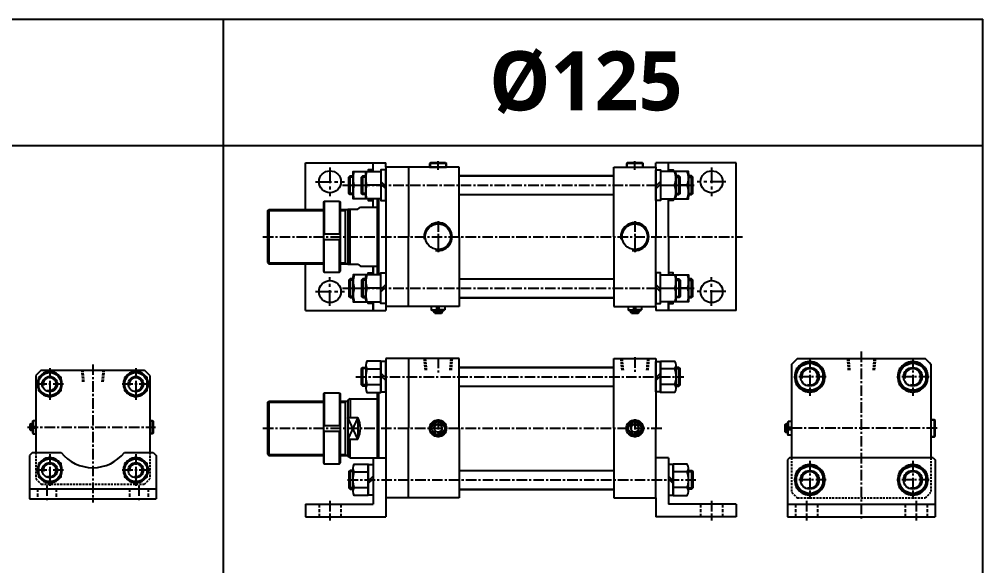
# Model space of a CAD drawing. Extents: x -819 to 29893, y -8942 to 3630.
# Drawn here: x 3336 to 4477, y 2983 to 3630 of the extents above; entities that cross this region are included whole.
import ezdxf

# ---------------------------------------------------------------- set-up
doc = ezdxf.new("R2010")
doc.units = 0
doc.header["$LTSCALE"] = 10
doc.header["$MEASUREMENT"] = 0
for name, pattern in [('CENTER', [2, 1.25, -0.25, 0.25, -0.25]), ('CENTERX2', [4, 2.5, -0.5, 0.5, -0.5]), ('HIDDEN', [0.375, 0.25, -0.125]), ('HIDDENX2', [0.75, 0.5, -0.25])]:
    doc.linetypes.add(name, pattern=pattern)
doc.layers.get('0').update_dxf_attribs({"linetype": 'CONTINUOUS'})
doc.layers.get('DEFPOINTS').update_dxf_attribs({"linetype": 'CONTINUOUS'})
for name, color, linetype in [('CEN', 1, 'CENTERX2'), ('CENTER', 1, 'CENTER'), ('HID', 2, 'HIDDENX2'), ('Line', 7, 'CONTINUOUS'), ('ML', 7, 'CONTINUOUS'), ('THIN', 3, 'CONTINUOUS')]:
    doc.layers.add(name, color=color, linetype=linetype)
doc.styles.add('문자', font='romans.shx')

msp = doc.modelspace()

# ---------------------------------------------------------------- linework, layer by layer
for p, q in [((0, 3630), (4477.3, 3630)), ((3577.9, 2336), (3577.9, 3630)), ((4477.3, 2336), (4477.3, 3630)), ((4477.3, 3480), (0, 3480))]:
    msp.add_line(p, q)
at = {"layer": 'CEN', "linetype": 'CENTER', "ltscale": 1.5}
for p, q in [((3704.2, 3454.6), (3704.2, 3420.6)), ((4156.2, 3454.6), (4156.2, 3420.6)), ((3687.2, 3437.6), (3721.2, 3437.6)), ((4173.2, 3437.6), (4139.2, 3437.6)), ((3704.2, 3290.6), (3704.2, 3324.6)), ((4156.2, 3290.6), (4156.2, 3324.6)), ((3687.2, 3307.6), (3721.2, 3307.6)), ((4173.2, 3307.6), (4139.2, 3307.6))]:
    msp.add_line(p, q, dxfattribs=at)
at = {"layer": 'CEN', "color": 1, "linetype": 'CENTER'}
for p, q in [((3368.8, 3078.1), (3368.8, 3058.1)), ((3477.8, 3078.1), (3477.8, 3058.1)), ((3704.2, 3059.7), (3704.2, 3036.7)), ((4156.2, 3059.7), (4156.2, 3036.7)), ((4268.5, 3059.7), (4268.5, 3036.7)), ((4398.5, 3059.7), (4398.5, 3036.7))]:
    msp.add_line(p, q, dxfattribs=at)
at = {"layer": 'CENTER'}
for p, q in [((4272.5, 3229.2), (4272.5, 3184.3)), ((4394.5, 3229.2), (4394.5, 3184.3)), ((3372.3, 3217.1), (3372.3, 3179.1)), ((3474.3, 3217.1), (3474.3, 3179.1)), ((4292, 3206.7), (4253, 3206.7)), ((4414, 3206.7), (4375, 3206.7)), ((3388.7, 3198.1), (3355.8, 3198.1)), ((3490.7, 3198.1), (3457.8, 3198.1)), ((3372.3, 3115.1), (3372.3, 3077.1)), ((3474.3, 3115.1), (3474.3, 3077.1)), ((4272.5, 3107.2), (4272.5, 3062.3)), ((4394.5, 3107.2), (4394.5, 3062.3)), ((3388.7, 3096.1), (3355.8, 3096.1)), ((3490.7, 3096.1), (3457.8, 3096.1)), ((4292, 3084.7), (4253, 3084.7)), ((4414, 3084.7), (4375, 3084.7))]:
    msp.add_line(p, q, dxfattribs=at)
at = {"layer": 'DEFPOINTS', "color": 0, "linetype": 'ByBlock'}
msp.add_point((3760.2, 3110.7), dxfattribs=at)
at = {"layer": 'HID', "color": 6, "linetype": 'HIDDEN', "ltscale": 1.5}
for p, q in [((3357.8, 3074.1), (3357.8, 3062.1)), ((3379.8, 3074.1), (3379.8, 3062.1)), ((3466.8, 3074.1), (3466.8, 3062.1)), ((3488.8, 3074.1), (3488.8, 3062.1)), ((3691.2, 3055.7), (3691.2, 3040.7)), ((3717.2, 3055.7), (3717.2, 3040.7)), ((4143.2, 3055.7), (4143.2, 3040.7)), ((4169.2, 3055.7), (4169.2, 3040.7)), ((4255.5, 3055.7), (4255.5, 3040.7)), ((4281.5, 3055.7), (4281.5, 3040.7)), ((4385.5, 3055.7), (4385.5, 3040.7)), ((4411.5, 3055.7), (4411.5, 3040.7))]:
    msp.add_line(p, q, dxfattribs=at)
at = {"layer": 'Line', "color": 6, "linetype": 'HIDDEN'}
for p, q in [((3410.1, 3214.6), (3411.3, 3200.6)), ((3411.2, 3214.6), (3412.5, 3200)), ((3435.3, 3214.6), (3434.1, 3200)), ((3436.5, 3214.6), (3435.3, 3200.6))]:
    msp.add_line(p, q, dxfattribs=at)
at = {"layer": 'ML'}
for p, q in [((3675.2, 3460.1), (3770.2, 3460.1)), ((3675.2, 3404.6), (3675.2, 3460.1)), ((3755.2, 3449.6), (3755.2, 3460.1)), ((3770.2, 3455.1), (3770.2, 3460.1)), ((3823.2, 3460.1), (3822.2, 3459.1)), ((3842.2, 3459.1), (3822.2, 3459.1)), ((3822.2, 3459.1), (3822.2, 3455.1)), ((3841.2, 3460.1), (3823.2, 3460.1)), ((3841.2, 3460.1), (3842.2, 3459.1)), ((3842.2, 3455.1), (3842.2, 3459.1)), ((4056.2, 3460.1), (4055.2, 3459.1)), ((4075.2, 3459.1), (4055.2, 3459.1)), ((4055.2, 3459.1), (4055.2, 3455.1)), ((4074.2, 3460.1), (4056.2, 3460.1)), ((4074.2, 3460.1), (4075.2, 3459.1)), ((4075.2, 3455.1), (4075.2, 3459.1)), ((4185.2, 3460.1), (4090.2, 3460.1)), ((4090.2, 3455.1), (4090.2, 3460.1)), ((4105.2, 3449.6), (4105.2, 3460.1)), ((4185.2, 3372.6), (4185.2, 3460.1)), ((3731.6, 3447.4), (3731.6, 3419.7)), ((3746.6, 3447.4), (3746.6, 3419.7)), ((3770.2, 3455.1), (3770.2, 3290.1)), ((3797.2, 3455.1), (3770.2, 3455.1)), ((3797.2, 3455.1), (3797.2, 3372.6)), ((3857.2, 3455.1), (3797.2, 3455.1)), ((3822.2, 3455.1), (3842.2, 3455.1)), ((3857.2, 3372.6), (3857.2, 3455.1)), ((4040.2, 3372.6), (4040.2, 3455.1)), ((4040.2, 3455.1), (4090.2, 3455.1)), ((4055.2, 3455.1), (4075.2, 3455.1)), ((4090.2, 3455.1), (4090.2, 3372.6)), ((4113.8, 3447.4), (4113.8, 3419.7)), ((4128.8, 3447.4), (4128.8, 3419.7)), ((3728, 3422.6), (3728, 3444.6)), ((3743, 3422.6), (3743, 3444.6)), ((3764.6, 3438), (3770.2, 3432.4)), ((4095.8, 3438), (4090.2, 3432.4)), ((4117.4, 3422.6), (4117.4, 3444.6)), ((4132.4, 3422.6), (4132.4, 3444.6)), ((3733, 3433.6), (3741.6, 3433.6)), ((3764.6, 3433.6), (3748, 3433.6)), ((3764.6, 3434.8), (3770.2, 3429.2)), ((4095.8, 3434.8), (4090.2, 3429.2)), ((4095.8, 3433.6), (4112.4, 3433.6)), ((4127.4, 3433.6), (4118.8, 3433.6)), ((3696.5, 3413.6), (3697.5, 3414.6)), ((3696.5, 3413.6), (3696.5, 3331.6)), ((3697.5, 3414.6), (3697.5, 3376.1)), ((3697.5, 3414.6), (3715.5, 3414.6)), ((3715.5, 3414.6), (3715.5, 3376.1)), ((3715.5, 3414.6), (3716.5, 3413.6)), ((3716.5, 3331.6), (3716.5, 3413.6)), ((3755.2, 3407.6), (3755.2, 3417.6)), ((3760.2, 3417.6), (3760.2, 3327.6)), ((3761.7, 3417.6), (3761.7, 3327.6)), ((4105.2, 3372.6), (4105.2, 3417.6)), ((3630.2, 3403.1), (3631.7, 3404.6)), ((3630.2, 3403.1), (3630.2, 3342.1)), ((3631.7, 3404.6), (3631.7, 3340.6)), ((3722.2, 3404.6), (3722.2, 3340.6)), ((3725.2, 3405.1), (3725.2, 3340.1)), ((3728.2, 3340.1), (3728.2, 3405.1)), ((3737.2, 3405.1), (3740.2, 3407.6)), ((3696.5, 3376.1), (3716.5, 3376.1)), ((3696.5, 3369.1), (3716.5, 3369.1)), ((3697.5, 3330.6), (3697.5, 3369.1)), ((3715.5, 3330.6), (3715.5, 3369.1)), ((3797.2, 3290.1), (3797.2, 3372.6)), ((3857.2, 3372.6), (3857.2, 3290.1)), ((4040.2, 3372.6), (4040.2, 3290.1)), ((4090.2, 3290.1), (4090.2, 3372.6)), ((4105.2, 3372.6), (4105.2, 3327.6)), ((4185.2, 3285.1), (4185.2, 3372.6)), ((3630.2, 3342.1), (3631.7, 3340.6)), ((3675.2, 3285.1), (3675.2, 3340.6)), ((3737.2, 3340.1), (3740.2, 3337.6)), ((3755.2, 3327.6), (3755.2, 3337.6)), ((3755.2, 3337.6), (3755.2, 3327.6)), ((3696.5, 3331.6), (3697.5, 3330.6)), ((3697.5, 3330.6), (3715.5, 3330.6)), ((3715.5, 3330.6), (3716.5, 3331.6)), ((3728, 3322.6), (3728, 3300.6)), ((3731.6, 3297.7), (3731.6, 3325.4)), ((3743, 3322.6), (3743, 3300.6)), ((3746.6, 3297.7), (3746.6, 3325.4)), ((4113.8, 3297.7), (4113.8, 3325.4)), ((4117.4, 3322.6), (4117.4, 3300.6)), ((4128.8, 3297.7), (4128.8, 3325.4)), ((4132.4, 3322.6), (4132.4, 3300.6)), ((4132.4, 3300.6), (4132.4, 3322.6)), ((3733, 3311.6), (3741.6, 3311.6)), ((3764.6, 3311.6), (3748, 3311.6)), ((3764.6, 3310.4), (3770.2, 3316)), ((3764.6, 3307.2), (3770.2, 3312.8)), ((4095.8, 3310.4), (4090.2, 3316)), ((4095.8, 3307.2), (4090.2, 3312.8)), ((4095.8, 3311.6), (4112.4, 3311.6)), ((4127.4, 3311.6), (4118.8, 3311.6)), ((3755.2, 3285.1), (3755.2, 3295.6)), ((3755.2, 3295.6), (3755.2, 3285.1)), ((3797.2, 3290.1), (3770.2, 3290.1)), ((3770.2, 3290.1), (3770.2, 3285.1)), ((3857.2, 3290.1), (3797.2, 3290.1)), ((3824.2, 3290.1), (3824.2, 3286.1)), ((3830.9, 3285.1), (3830.9, 3290.1)), ((3833.5, 3285.1), (3833.5, 3290.1)), ((3840.2, 3290.1), (3840.2, 3286.1)), ((4040.2, 3290.1), (4090.2, 3290.1)), ((4057.2, 3290.1), (4057.2, 3286.1)), ((4063.9, 3285.1), (4063.9, 3290.1)), ((4066.5, 3285.1), (4066.5, 3290.1)), ((4073.2, 3290.1), (4073.2, 3286.1)), ((4090.2, 3290.1), (4090.2, 3285.1)), ((4105.2, 3295.6), (4105.2, 3285.1)), ((4105.2, 3285.1), (4105.2, 3295.6)), ((3675.2, 3285.1), (3770.2, 3285.1)), ((3825.2, 3285.1), (3824.2, 3286.1)), ((3824.2, 3286.1), (3830.9, 3286.1)), ((3825.2, 3285.1), (3839.2, 3285.1)), ((3827.2, 3285.1), (3827.2, 3283.1)), ((3828.2, 3282.1), (3827.2, 3283.1)), ((3827.2, 3283.1), (3837.2, 3283.1)), ((3828.2, 3282.1), (3836.2, 3282.1)), ((3840.2, 3286.1), (3833.5, 3286.1)), ((3836.2, 3282.1), (3837.2, 3283.1)), ((3837.2, 3285.1), (3837.2, 3283.1)), ((3839.2, 3285.1), (3840.2, 3286.1)), ((4057.2, 3286.1), (4063.9, 3286.1)), ((4058.2, 3285.1), (4057.2, 3286.1)), ((4058.2, 3285.1), (4072.2, 3285.1)), ((4060.2, 3285.1), (4060.2, 3283.1)), ((4060.2, 3283.1), (4070.2, 3283.1)), ((4061.2, 3282.1), (4060.2, 3283.1)), ((4061.2, 3282.1), (4069.2, 3282.1)), ((4073.2, 3286.1), (4066.5, 3286.1)), ((4069.2, 3282.1), (4070.2, 3283.1)), ((4070.2, 3285.1), (4070.2, 3283.1)), ((4072.2, 3285.1), (4073.2, 3286.1)), ((4185.2, 3285.1), (4090.2, 3285.1)), ((3746.6, 3220.6), (3746.6, 3192.9)), ((3797.2, 3228.2), (3770.2, 3228.2)), ((3770.2, 3228.2), (3770.2, 3063.2)), ((3857.2, 3228.2), (3797.2, 3228.2)), ((3797.2, 3228.2), (3797.2, 3145.7)), ((3857.2, 3145.7), (3857.2, 3228.2)), ((4040.2, 3228.2), (4090.2, 3228.2)), ((4040.2, 3145.7), (4040.2, 3228.2)), ((4090.2, 3228.2), (4090.2, 3145.7)), ((4113.8, 3220.6), (4113.8, 3192.9)), ((4251, 3221.5), (4251, 3110.7)), ((4257.8, 3228.2), (4409.3, 3228.2)), ((4416, 3221.5), (4416, 3110.7)), ((3355.8, 3208.1), (3355.8, 3117.1)), ((3362.2, 3214.6), (3484.3, 3214.6)), ((3490.8, 3208.1), (3490.8, 3117.1)), ((3743, 3195.7), (3743, 3217.7)), ((3748, 3216), (3764.6, 3216)), ((3764.6, 3211.1), (3770.2, 3205.5)), ((3764.6, 3207.9), (3770.2, 3202.3)), ((4095.8, 3211.1), (4090.2, 3205.5)), ((4095.8, 3207.9), (4090.2, 3202.3)), ((4112.4, 3216), (4095.8, 3216)), ((4117.4, 3195.7), (4117.4, 3217.7)), ((3748, 3197.5), (3764.6, 3197.5)), ((4112.4, 3197.5), (4095.8, 3197.5)), ((3696.5, 3186.7), (3697.5, 3187.7)), ((3696.5, 3186.7), (3696.5, 3104.7)), ((3697.5, 3187.7), (3715.5, 3187.7)), ((3697.5, 3187.7), (3697.5, 3149.2)), ((3715.5, 3187.7), (3716.5, 3186.7)), ((3715.5, 3187.7), (3715.5, 3149.2)), ((3716.5, 3104.7), (3716.5, 3186.7)), ((3760.2, 3188.3), (3760.2, 3110.7)), ((3761.7, 3188.3), (3761.7, 3110.7)), ((3630.2, 3176.2), (3631.7, 3177.7)), ((3630.2, 3176.2), (3630.2, 3115.2)), ((3631.7, 3177.7), (3631.7, 3113.7)), ((3722.2, 3177.7), (3722.2, 3113.7)), ((3728.2, 3180.7), (3725.2, 3179)), ((3725.2, 3179), (3725.2, 3112.5)), ((3728.2, 3180.7), (3728.2, 3158.7)), ((3348.8, 3150.1), (3349.8, 3151.1)), ((3348.8, 3150.1), (3348.8, 3144.1)), ((3351.8, 3151.1), (3349.8, 3151.1)), ((3349.8, 3151.1), (3349.8, 3143.1)), ((3351.8, 3154.1), (3352.8, 3155.1)), ((3351.8, 3154.1), (3351.8, 3140.1)), ((3352.8, 3155.1), (3355.8, 3155.1)), ((3352.8, 3155.1), (3352.8, 3147.9)), ((3490.8, 3155.1), (3493.8, 3155.1)), ((3493.8, 3139.1), (3493.8, 3155.1)), ((3493.8, 3155.1), (3494.8, 3154.1)), ((3494.8, 3154.1), (3494.8, 3140.1)), ((3725.2, 3158.7), (3737.2, 3158.7)), ((3737.2, 3158.7), (3737.2, 3132.7)), ((3830.9, 3153.6), (3824.3, 3147)), ((3833.5, 3153.6), (3840.1, 3147)), ((4063.9, 3153.6), (4057.3, 3147)), ((4066.5, 3153.6), (4073.1, 3147)), ((4243, 3149.7), (4244, 3150.7)), ((4243, 3149.7), (4243, 3141.7)), ((4244, 3150.7), (4244, 3140.7)), ((4246, 3150.7), (4244, 3150.7)), ((4246, 3152.7), (4247, 3153.7)), ((4246, 3152.7), (4246, 3138.7)), ((4251, 3153.7), (4247, 3153.7)), ((4247, 3153.7), (4247, 3147)), ((4420, 3155.7), (4416, 3155.7)), ((4416, 3155.7), (4416, 3135.7)), ((4421, 3154.7), (4420, 3155.7)), ((4420, 3135.7), (4420, 3155.7)), ((4421, 3136.7), (4421, 3154.7)), ((3348.8, 3144.1), (3349.8, 3143.1)), ((3351.8, 3143.1), (3349.8, 3143.1)), ((3351.8, 3147.9), (3355.8, 3147.9)), ((3351.8, 3146.3), (3355.8, 3146.3)), ((3351.8, 3140.1), (3352.8, 3139.1)), ((3352.8, 3146.3), (3352.8, 3139.1)), ((3352.8, 3139.1), (3355.8, 3139.1)), ((3493.8, 3139.1), (3490.8, 3139.1)), ((3494.8, 3140.1), (3493.8, 3139.1)), ((3696.5, 3149.2), (3716.5, 3149.2)), ((3696.5, 3142.2), (3716.5, 3142.2)), ((3697.5, 3103.7), (3697.5, 3142.2)), ((3715.5, 3103.7), (3715.5, 3142.2)), ((3797.2, 3063.2), (3797.2, 3145.7)), ((3824.3, 3144.4), (3830.9, 3137.8)), ((3840.1, 3144.4), (3833.5, 3137.8)), ((3857.2, 3145.7), (3857.2, 3063.2)), ((4040.2, 3145.7), (4040.2, 3063.2)), ((4057.3, 3144.4), (4063.9, 3137.8)), ((4073.1, 3144.4), (4066.5, 3137.8)), ((4090.2, 3063.2), (4090.2, 3145.7)), ((4243, 3141.7), (4244, 3140.7)), ((4246, 3140.7), (4244, 3140.7)), ((4246, 3147), (4251, 3147)), ((4246, 3144.4), (4251, 3144.4)), ((4246, 3138.7), (4247, 3137.7)), ((4247, 3137.7), (4247, 3144.4)), ((3725.2, 3132.7), (3737.2, 3132.7)), ((3728.2, 3110.7), (3728.2, 3132.7)), ((4251, 3137.7), (4247, 3137.7)), ((4416, 3135.7), (4420, 3135.7)), ((4421, 3136.7), (4420, 3135.7)), ((3351.8, 3117.1), (3348.3, 3113.6)), ((3351.8, 3117.1), (3385.8, 3117.1)), ((3460.7, 3117.1), (3494.8, 3117.1)), ((3494.8, 3117.1), (3498.3, 3113.6)), ((3348.3, 3113.6), (3348.3, 3062.1)), ((3498.3, 3113.6), (3498.3, 3062.1)), ((3630.2, 3115.2), (3631.7, 3113.7)), ((3696.5, 3104.7), (3697.5, 3103.7)), ((3715.5, 3103.7), (3716.5, 3104.7)), ((3728.2, 3110.7), (3725.2, 3112.5)), ((3755.2, 3110.7), (3755.2, 3055.7)), ((3755.2, 3110.7), (3770.2, 3110.7)), ((4105.2, 3110.7), (4090.2, 3110.7)), ((4105.2, 3110.7), (4105.2, 3055.7)), ((4248.5, 3110.7), (4246, 3108.2)), ((4246, 3108.2), (4246, 3040.7)), ((4418.5, 3110.7), (4248.5, 3110.7)), ((4418.5, 3110.7), (4421, 3108.2)), ((4421, 3108.2), (4421, 3040.7)), ((3697.5, 3103.7), (3715.5, 3103.7)), ((3728, 3095.7), (3728, 3073.7)), ((3731.6, 3070.9), (3731.6, 3098.6)), ((3733, 3094), (3749.6, 3094)), ((4127.4, 3094), (4110.8, 3094)), ((4128.8, 3070.9), (4128.8, 3098.6)), ((4132.4, 3095.7), (4132.4, 3073.7)), ((3749.6, 3083.5), (3755.2, 3089.1)), ((3749.6, 3080.3), (3755.2, 3085.9)), ((4110.8, 3083.5), (4105.2, 3089.1)), ((4110.8, 3080.3), (4105.2, 3085.9)), ((3348.3, 3074.1), (3498.3, 3074.1)), ((3733, 3075.5), (3749.6, 3075.5)), ((4127.4, 3075.5), (4110.8, 3075.5)), ((3348.3, 3062.1), (3498.3, 3062.1)), ((3797.2, 3063.2), (3770.2, 3063.2)), ((3770.2, 3063.2), (3770.2, 3040.7)), ((3857.2, 3063.2), (3797.2, 3063.2)), ((4040.2, 3063.2), (4090.2, 3063.2)), ((4090.2, 3063.2), (4090.2, 3040.7)), ((3675.2, 3055.7), (3755.2, 3055.7)), ((3675.2, 3055.7), (3675.2, 3040.7)), ((4185.2, 3055.7), (4105.2, 3055.7)), ((4185.2, 3055.7), (4185.2, 3040.7)), ((4246, 3055.7), (4421, 3055.7)), ((3675.2, 3040.7), (3770.2, 3040.7)), ((4185.2, 3040.7), (4090.2, 3040.7)), ((4246, 3040.7), (4421, 3040.7))]:
    msp.add_line(p, q, dxfattribs=at)
at = {"layer": 'ML', "color": 2}
for p, q in [((3822.7, 3459.6), (3822.7, 3455.1)), ((3841.7, 3455.1), (3841.7, 3459.6)), ((4055.7, 3459.6), (4055.7, 3455.1)), ((4074.7, 3455.1), (4074.7, 3459.6)), ((3722.2, 3403.6), (3723.9, 3404.6)), ((3722.2, 3341.6), (3723.9, 3340.6)), ((3827.7, 3285.1), (3827.7, 3282.6)), ((3836.7, 3285.1), (3836.7, 3282.6)), ((4060.7, 3285.1), (4060.7, 3282.6)), ((4069.7, 3285.1), (4069.7, 3282.6)), ((3722.2, 3176.7), (3723.9, 3177.7)), ((3351.8, 3150.6), (3349.3, 3150.6)), ((3490.8, 3154.6), (3494.3, 3154.6)), ((3737.2, 3158.7), (3725.2, 3132.7)), ((3737.2, 3132.7), (3725.2, 3158.7)), ((4246, 3150.2), (4243.5, 3150.2)), ((4420.5, 3155.2), (4416, 3155.2)), ((3351.8, 3143.6), (3349.3, 3143.6)), ((3494.3, 3139.6), (3490.8, 3139.6)), ((4246, 3141.2), (4243.5, 3141.2)), ((4416, 3136.2), (4420.5, 3136.2)), ((3722.2, 3114.7), (3723.9, 3113.7))]:
    msp.add_line(p, q, dxfattribs=at)
at = {"layer": 'ML', "color": 1, "linetype": 'CENTER'}
for p, q in [((3832.2, 3451.8), (3832.2, 3462.2)), ((4065.2, 3451.8), (4065.2, 3462.2)), ((3719, 3433.6), (4135.6, 3433.6)), ((3832.2, 3390.9), (3832.2, 3354.3)), ((4065.2, 3390.9), (4065.2, 3354.3)), ((3624.7, 3372.6), (4192.9, 3372.6)), ((3719, 3311.6), (4135.6, 3311.6)), ((3832.2, 3290.9), (3832.2, 3281.4)), ((4065.2, 3290.9), (4065.2, 3281.4)), ((4065.2, 3230), (4065.2, 3211.7)), ((4333.5, 3236.5), (4333.5, 3038.9)), ((3423.3, 3221.4), (3423.3, 3057.9)), ((3832.2, 3229.3), (3832.2, 3211.8)), ((3734.9, 3206.7), (4123.3, 3206.7)), ((3832.2, 3156.7), (3832.2, 3134.7)), ((4065.2, 3156.7), (4065.2, 3134.7)), ((3346.1, 3147.1), (3497.5, 3147.1)), ((3624.7, 3145.7), (4099.4, 3145.7)), ((4251.8, 3145.7), (4242.3, 3145.7)), ((4423.3, 3145.7), (4242.8, 3145.7)), ((3725.1, 3084.7), (4137.4, 3084.7))]:
    msp.add_line(p, q, dxfattribs=at)
at = {"layer": 'ML', "color": 7, "linetype": 'Continuous'}
for p, q in [((3857.2, 3445.1), (4040.2, 3445.1)), ((3857.2, 3444.6), (4040.2, 3444.6)), ((3857.2, 3422.6), (4040.2, 3422.6)), ((3631.7, 3404.6), (3696.5, 3404.6)), ((3716.5, 3404.6), (3725.2, 3404.6)), ((3725.2, 3405.1), (3737.2, 3405.1)), ((3740.2, 3407.6), (3760.2, 3407.6)), ((3631.7, 3340.6), (3696.5, 3340.6)), ((3716.5, 3340.6), (3725.2, 3340.6)), ((3725.2, 3340.1), (3737.2, 3340.1)), ((3740.2, 3337.6), (3760.2, 3337.6)), ((3857.2, 3322.6), (4040.2, 3322.6)), ((3857.2, 3300.6), (4040.2, 3300.6)), ((3857.2, 3300.1), (4040.2, 3300.1)), ((3857.2, 3218.2), (4040.2, 3218.2)), ((3857.2, 3217.7), (4040.2, 3217.7)), ((3857.2, 3195.7), (4040.2, 3195.7)), ((3631.7, 3177.7), (3696.5, 3177.7)), ((3716.5, 3177.7), (3725.2, 3177.7)), ((3728.2, 3180.7), (3760.2, 3180.7)), ((3631.7, 3113.7), (3696.5, 3113.7)), ((3716.5, 3113.7), (3725.2, 3113.7)), ((3728.2, 3110.7), (3760.2, 3110.7)), ((3857.2, 3095.7), (4040.2, 3095.7)), ((3857.2, 3073.7), (4040.2, 3073.7)), ((3857.2, 3073.2), (4040.2, 3073.2))]:
    msp.add_line(p, q, dxfattribs=at)
at = {"layer": 'ML', "color": 2, "linetype": 'Continuous'}
for p, q in [((3630.7, 3403.6), (3696.5, 3403.6)), ((3716.5, 3403.6), (3722.2, 3403.6)), ((3630.7, 3341.6), (3696.5, 3341.6)), ((3716.5, 3341.6), (3722.2, 3341.6)), ((3630.7, 3176.7), (3696.5, 3176.7)), ((3716.5, 3176.7), (3722.2, 3176.7)), ((3630.7, 3114.7), (3696.5, 3114.7)), ((3716.5, 3114.7), (3722.2, 3114.7))]:
    msp.add_line(p, q, dxfattribs=at)
at = {"layer": 'ML', "color": 6, "linetype": 'HIDDEN'}
for p, q in [((3815.6, 3228.2), (3816.8, 3214.2)), ((3817.1, 3228.2), (3818.3, 3214.2)), ((3847.3, 3228.2), (3846.1, 3214.2)), ((3848.8, 3228.2), (3847.6, 3214.2)), ((4048.6, 3228.2), (4049.8, 3214.2)), ((4050.1, 3228.2), (4051.3, 3214.2)), ((4080.3, 3228.2), (4079.1, 3214.2)), ((4081.8, 3228.2), (4080.6, 3214.2)), ((4316.9, 3228.2), (4318.1, 3214.2)), ((4318.4, 3228.2), (4319.6, 3214.2)), ((4348.7, 3228.2), (4347.4, 3214.2)), ((4350.1, 3228.2), (4348.9, 3214.2)), ((3355.8, 3117.1), (3355.8, 3086.1)), ((3490.8, 3117.1), (3490.8, 3086.1)), ((4251, 3110.7), (4251, 3070)), ((4416, 3110.7), (4416, 3070)), ((3362.2, 3079.6), (3484.3, 3079.6)), ((4257.8, 3063.2), (4409.3, 3063.2))]:
    msp.add_line(p, q, dxfattribs=at)
at = {"layer": 'ML'}
for points in [[(3733, 3417.6, -0.178633), (3733, 3433.6, -0.178633), (3733, 3449.6)], [(3748, 3417.6, -0.178633), (3748, 3433.6, -0.178633), (3748, 3449.6)], [(4112.4, 3417.6, 0.178633), (4112.4, 3433.6, 0.178633), (4112.4, 3449.6)], [(4127.4, 3417.6, 0.178633), (4127.4, 3433.6, 0.178633), (4127.4, 3449.6)], [(3733, 3327.6, 0.178633), (3733, 3311.6, 0.178633), (3733, 3295.6)], [(3748, 3327.6, 0.178633), (3748, 3311.6, 0.178633), (3748, 3295.6)], [(4112.4, 3327.6, -0.178633), (4112.4, 3311.6, -0.178633), (4112.4, 3295.6)], [(4127.4, 3327.6, -0.178633), (4127.4, 3311.6, -0.178633), (4127.4, 3295.6)], [(3764.6, 3225.2), (3748, 3225.2, 0.309401), (3748, 3216, 0.154701), (3748, 3197.5, 0.309401), (3748, 3188.3), (3764.6, 3188.3), (3764.6, 3225.2)], [(4095.8, 3225.2), (4112.4, 3225.2, -0.309401), (4112.4, 3216, -0.154701), (4112.4, 3197.5, -0.309401), (4112.4, 3188.3), (4095.8, 3188.3), (4095.8, 3225.2)], [(3749.6, 3066.3), (3733, 3066.3, -0.309401), (3733, 3075.5, -0.154701), (3733, 3094, -0.309401), (3733, 3103.2), (3749.6, 3103.2), (3749.6, 3066.3)], [(4110.8, 3066.3), (4127.4, 3066.3, 0.309401), (4127.4, 3075.5, 0.154701), (4127.4, 3094, 0.309401), (4127.4, 3103.2), (4110.8, 3103.2), (4110.8, 3066.3)]]:
    msp.add_lwpolyline(points, format="xyb", dxfattribs=at)
for points in [[(3749.6, 3417.6), (3731.6, 3417.6), (3731.6, 3449.6), (3749.6, 3449.6)], [(3755.2, 3449.6), (3755.2, 3451.6), (3749.6, 3451.6), (3749.6, 3449.6)], [(3770.2, 3415.5), (3770.2, 3451.6), (3764.6, 3451.6), (3764.6, 3415.5), (3770.2, 3415.5)], [(4090.2, 3415.5), (4090.2, 3451.6), (4095.8, 3451.6), (4095.8, 3415.5), (4090.2, 3415.5)], [(4105.2, 3449.6), (4105.2, 3451.6), (4110.8, 3451.6), (4110.8, 3449.6)], [(4110.8, 3417.6), (4128.8, 3417.6), (4128.8, 3449.6), (4110.8, 3449.6)], [(3731.6, 3422.6), (3728, 3422.6), (3726.6, 3423.9), (3726.6, 3443.2), (3728, 3444.6), (3731.6, 3444.6)], [(3746.6, 3422.6), (3743, 3422.6), (3741.6, 3423.9), (3741.6, 3443.2), (3743, 3444.6), (3746.6, 3444.6)], [(4113.8, 3422.6), (4117.4, 3422.6), (4118.8, 3423.9), (4118.8, 3443.2), (4117.4, 3444.6), (4113.8, 3444.6)], [(4128.8, 3422.6), (4132.4, 3422.6), (4133.8, 3423.9), (4133.8, 3443.2), (4132.4, 3444.6), (4128.8, 3444.6)], [(3749.6, 3417.6), (3749.6, 3415.5), (3755.2, 3415.5)], [(3755.2, 3415.5), (3755.2, 3417.6)], [(4110.8, 3417.6), (4110.8, 3415.5), (4105.2, 3415.5)], [(4105.2, 3415.5), (4105.2, 3417.6)], [(3731.6, 3322.6), (3728, 3322.6), (3726.6, 3321.2), (3726.6, 3301.9), (3728, 3300.6), (3731.6, 3300.6)], [(3749.6, 3327.6), (3731.6, 3327.6), (3731.6, 3295.6), (3749.6, 3295.6)], [(3746.6, 3322.6), (3743, 3322.6), (3741.6, 3321.2), (3741.6, 3301.9), (3743, 3300.6), (3746.6, 3300.6)], [(3749.6, 3327.6), (3749.6, 3329.6), (3755.2, 3329.6)], [(3755.2, 3329.6), (3755.2, 3327.6)], [(3770.2, 3329.6), (3770.2, 3293.5), (3764.6, 3293.5), (3764.6, 3329.6), (3770.2, 3329.6)], [(4090.2, 3329.6), (4090.2, 3293.5), (4095.8, 3293.5), (4095.8, 3329.6), (4090.2, 3329.6)], [(4105.2, 3329.6), (4105.2, 3327.6)], [(4110.8, 3327.6), (4110.8, 3329.6), (4105.2, 3329.6)], [(4110.8, 3327.6), (4128.8, 3327.6), (4128.8, 3295.6), (4110.8, 3295.6)], [(4113.8, 3322.6), (4117.4, 3322.6), (4118.8, 3321.2), (4118.8, 3301.9), (4117.4, 3300.6), (4113.8, 3300.6)], [(4128.8, 3300.6), (4132.4, 3300.6), (4133.8, 3301.9), (4133.8, 3321.2), (4132.4, 3322.6), (4128.8, 3322.6)], [(3755.2, 3295.6), (3755.2, 3293.5), (3749.6, 3293.5), (3749.6, 3295.6)], [(4105.2, 3295.6), (4105.2, 3293.5), (4110.8, 3293.5), (4110.8, 3295.6)], [(3770.2, 3188.7), (3770.2, 3224.8), (3764.6, 3224.8), (3764.6, 3188.7), (3770.2, 3188.7)], [(4090.2, 3188.7), (4090.2, 3224.8), (4095.8, 3224.8), (4095.8, 3188.7), (4090.2, 3188.7)], [(4256.5, 3216), (4256.5, 3197.5), (4272.5, 3188.3), (4288.5, 3197.5), (4288.5, 3216), (4272.5, 3225.2), (4256.5, 3216)], [(4378.5, 3216), (4378.5, 3197.5), (4394.5, 3188.3), (4410.5, 3197.5), (4410.5, 3216), (4394.5, 3225.2), (4378.5, 3216)], [(3358.8, 3205.9), (3358.8, 3190.3), (3372.3, 3182.5), (3385.8, 3190.3), (3385.8, 3205.9), (3372.3, 3213.7), (3358.8, 3205.9)], [(3460.8, 3205.9), (3460.8, 3190.3), (3474.3, 3182.5), (3487.8, 3190.3), (3487.8, 3205.9), (3474.3, 3213.7), (3460.8, 3205.9)], [(3746.6, 3195.7), (3743, 3195.7), (3741.6, 3197.1), (3741.6, 3216.4), (3743, 3217.7), (3746.6, 3217.7)], [(4113.8, 3195.7), (4117.4, 3195.7), (4118.8, 3197.1), (4118.8, 3216.4), (4117.4, 3217.7), (4113.8, 3217.7)], [(3358.8, 3103.9), (3358.8, 3088.3), (3372.3, 3080.5), (3385.8, 3088.3), (3385.8, 3103.9), (3372.3, 3111.7), (3358.8, 3103.9)], [(3460.8, 3103.9), (3460.8, 3088.3), (3474.3, 3080.5), (3487.8, 3088.3), (3487.8, 3103.9), (3474.3, 3111.7), (3460.8, 3103.9)], [(3731.6, 3095.7), (3728, 3095.7), (3726.6, 3094.4), (3726.6, 3075.1), (3728, 3073.7), (3731.6, 3073.7)], [(3755.2, 3102.8), (3755.2, 3066.7), (3749.6, 3066.7), (3749.6, 3102.8), (3755.2, 3102.8)], [(4105.2, 3102.8), (4105.2, 3066.7), (4110.8, 3066.7), (4110.8, 3102.8), (4105.2, 3102.8)], [(4128.8, 3095.7), (4132.4, 3095.7), (4133.8, 3094.4), (4133.8, 3075.1), (4132.4, 3073.7), (4128.8, 3073.7)], [(4256.5, 3094), (4256.5, 3075.5), (4272.5, 3066.3), (4288.5, 3075.5), (4288.5, 3094), (4272.5, 3103.2), (4256.5, 3094)], [(4378.5, 3094), (4378.5, 3075.5), (4394.5, 3066.3), (4410.5, 3075.5), (4410.5, 3094), (4394.5, 3103.2), (4378.5, 3094)]]:
    msp.add_lwpolyline(points, dxfattribs=at)
for points in [[(3764.6, 3417.6), (3746.6, 3417.6), (3746.6, 3449.6), (3764.6, 3449.6)], [(4095.8, 3417.6), (4113.8, 3417.6), (4113.8, 3449.6), (4095.8, 3449.6)], [(3764.6, 3327.6), (3746.6, 3327.6), (3746.6, 3295.6), (3764.6, 3295.6)], [(4095.8, 3327.6), (4113.8, 3327.6), (4113.8, 3295.6), (4095.8, 3295.6)]]:
    msp.add_lwpolyline(points, close=True, dxfattribs=at)
for centre, radius in [((3704.2, 3437.6), 13), ((4156.2, 3437.6), 13), ((3832.2, 3372.6), 15.1), ((4065.2, 3372.6), 15.1), ((3704.2, 3307.6), 13), ((4156.2, 3307.6), 13), ((4272.5, 3206.7), 16), ((4394.5, 3206.7), 16), ((3372.3, 3198.1), 13.5), ((3372.3, 3198.1), 9), ((3474.3, 3198.1), 13.5), ((3474.3, 3198.1), 9), ((4272.5, 3206.7), 11), ((4394.5, 3206.7), 11), ((3832.2, 3145.7), 10), ((3832.2, 3145.7), 8), ((3832.2, 3145.7), 4.5), ((4065.2, 3145.7), 10), ((4065.2, 3145.7), 8), ((4065.2, 3145.7), 4.5), ((3372.3, 3096.1), 13.5), ((3372.3, 3096.1), 9), ((3474.3, 3096.1), 13.5), ((3474.3, 3096.1), 9), ((4272.5, 3084.7), 16), ((4272.5, 3084.7), 11), ((4394.5, 3084.7), 16), ((4394.5, 3084.7), 11)]:
    msp.add_circle(centre, radius, dxfattribs=at)
at = {"layer": 'ML', "color": 2}
for centre, radius, start, end in [((3832.2, 3372.6), 16.6, 259.7841, 189.9064), ((4065.2, 3372.6), 16.6, 259.7841, 189.9064), ((4272.5, 3206.7), 9.65, 254.5871, 191.1), ((4394.5, 3206.7), 9.65, 254.5871, 191.1), ((3372.3, 3198.1), 7.65, 250.941, 191.9898), ((3474.3, 3198.1), 7.65, 270, 191.9551), ((3832.2, 3145.7), 9.5, 261.4114, 188.1478), ((3832.2, 3145.7), 5, 257.904, 186.2569), ((4065.2, 3145.7), 9.5, 261.4114, 188.1478), ((4065.2, 3145.7), 5, 257.904, 186.2569), ((3372.3, 3096.1), 7.65, 250.5215, 191.3807), ((3474.3, 3096.1), 7.65, 257.4029, 189.0262), ((4272.5, 3084.7), 9.65, 254.5871, 191.1), ((4394.5, 3084.7), 9.65, 254.5871, 191.1)]:
    msp.add_arc(centre, radius, start, end, dxfattribs=at)
at = {"layer": 'ML'}
for centre, radius, start, end in [((4333.5, 3145.7), 112, 132.5568, 137.4432), ((4272.5, 3206.7), 18, 92.4276, 147.5724), ((4272.5, 3206.7), 18, 32.4276, 87.5724), ((4394.5, 3206.7), 18, 92.4276, 147.5724), ((4394.5, 3206.7), 18, 32.4276, 87.5724), ((4333.5, 3145.7), 112, 42.5568, 47.4432), ((3423.3, 3147.1), 91, 132.1186, 137.8814), ((3372.3, 3198.1), 14.8, 95.8059, 144.1941), ((3372.3, 3198.1), 14.8, 35.8059, 84.1941), ((3474.3, 3198.1), 14.8, 95.8059, 144.1941), ((3474.3, 3198.1), 14.8, 35.8059, 84.1941), ((3423.3, 3147.1), 91, 42.1186, 47.8814), ((4272.5, 3206.7), 18, 152.4276, 207.5724), ((4272.5, 3206.7), 18, 332.4276, 27.5724), ((4394.5, 3206.7), 18, 152.4276, 207.5724), ((4394.5, 3206.7), 18, 332.4276, 27.5724), ((3372.3, 3198.1), 14.8, 155.8059, 204.1941), ((3372.3, 3198.1), 14.8, 335.8059, 24.1941), ((3474.3, 3198.1), 14.8, 155.8059, 204.1941), ((3474.3, 3198.1), 14.8, 335.8059, 24.1941), ((4272.5, 3206.7), 18, 212.4276, 267.5724), ((4272.5, 3206.7), 18, 272.4276, 327.5724), ((4394.5, 3206.7), 18, 212.4276, 267.5724), ((4394.5, 3206.7), 18, 272.4276, 327.5724), ((3372.3, 3198.1), 14.8, 215.8059, 264.1941), ((3372.3, 3198.1), 14.8, 275.8059, 324.1941), ((3474.3, 3198.1), 14.8, 215.8059, 264.1941), ((3474.3, 3198.1), 14.8, 275.8059, 324.1941), ((3710.6, 3145.7), 29.6, 333.9922, 26.0078), ((3423.3, 3147.1), 48, 218.6822, 321.3178), ((3372.3, 3096.1), 14.8, 95.8059, 144.1941), ((3372.3, 3096.1), 14.8, 35.8059, 84.1941), ((3474.3, 3096.1), 14.8, 95.8059, 144.1941), ((3474.3, 3096.1), 14.8, 35.8059, 84.1941), ((3372.3, 3096.1), 14.8, 155.8059, 204.1941), ((3372.3, 3096.1), 14.8, 335.8059, 24.1941), ((3474.3, 3096.1), 14.8, 155.8059, 204.1941), ((3474.3, 3096.1), 14.8, 335.8059, 24.1941), ((4272.5, 3084.7), 18, 152.4276, 207.5724), ((4272.5, 3084.7), 18, 92.4276, 147.5724), ((4272.5, 3084.7), 18, 32.4276, 87.5724), ((4272.5, 3084.7), 18, 332.4276, 27.5724), ((4394.5, 3084.7), 18, 152.4276, 207.5724), ((4394.5, 3084.7), 18, 92.4276, 147.5724), ((4394.5, 3084.7), 18, 32.4276, 87.5724), ((4394.5, 3084.7), 18, 332.4276, 27.5724), ((3372.3, 3096.1), 14.8, 215.8059, 264.1941), ((3372.3, 3096.1), 14.8, 275.8059, 324.1941), ((3474.3, 3096.1), 14.8, 215.8059, 264.1941), ((3474.3, 3096.1), 14.8, 275.8059, 324.1941), ((4272.5, 3084.7), 18, 212.4276, 267.5724), ((4272.5, 3084.7), 18, 272.4276, 327.5724), ((4394.5, 3084.7), 18, 212.4276, 267.5724), ((4394.5, 3084.7), 18, 272.4276, 327.5724)]:
    msp.add_arc(centre, radius, start, end, dxfattribs=at)
at = {"layer": 'ML', "color": 6, "linetype": 'HIDDEN'}
for centre, radius, start, end in [((3423.3, 3147.1), 91, 222.1186, 227.8814), ((3423.3, 3147.1), 91, 312.1186, 317.8814), ((4333.5, 3145.7), 112, 222.5568, 227.4432), ((4333.5, 3145.7), 112, 312.5568, 317.4432)]:
    msp.add_arc(centre, radius, start, end, dxfattribs=at)
at = {"layer": 'THIN', "color": 2}
for p, q in [((3731.6, 3443.2), (3726.6, 3443.2)), ((3746.6, 3443.2), (3741.6, 3443.2)), ((4113.8, 3443.2), (4118.8, 3443.2)), ((4128.8, 3443.2), (4133.8, 3443.2)), ((3731.6, 3423.9), (3726.6, 3423.9)), ((3746.6, 3423.9), (3741.6, 3423.9)), ((4113.8, 3423.9), (4118.8, 3423.9)), ((4128.8, 3423.9), (4133.8, 3423.9)), ((3731.6, 3321.2), (3726.6, 3321.2)), ((3746.6, 3321.2), (3741.6, 3321.2)), ((4113.8, 3321.2), (4118.8, 3321.2)), ((4128.8, 3321.2), (4133.8, 3321.2)), ((3731.6, 3301.9), (3726.6, 3301.9)), ((3746.6, 3301.9), (3741.6, 3301.9)), ((4113.8, 3301.9), (4118.8, 3301.9)), ((4128.8, 3301.9), (4133.8, 3301.9)), ((3746.6, 3216.4), (3741.6, 3216.4)), ((4113.8, 3216.4), (4118.8, 3216.4)), ((3746.6, 3197.1), (3741.6, 3197.1)), ((4113.8, 3197.1), (4118.8, 3197.1)), ((3731.6, 3094.4), (3726.6, 3094.4)), ((4128.8, 3094.4), (4133.8, 3094.4)), ((3731.6, 3075.1), (3726.6, 3075.1)), ((4128.8, 3075.1), (4133.8, 3075.1))]:
    msp.add_line(p, q, dxfattribs=at)

# ---------------------------------------------------------------- texts
at = {"insert": (3892.8, 3592.1), "char_height": 70, "attachment_point": 1, "style": '문자'}
msp.add_mtext_dynamic_manual_height_columns('{\\fMalgun Gothic|b1|i0|c129|p50;%%C125}', width=124.533, gutter_width=16, heights=[0], dxfattribs=at)

doc.saveas('drawing.dxf')
